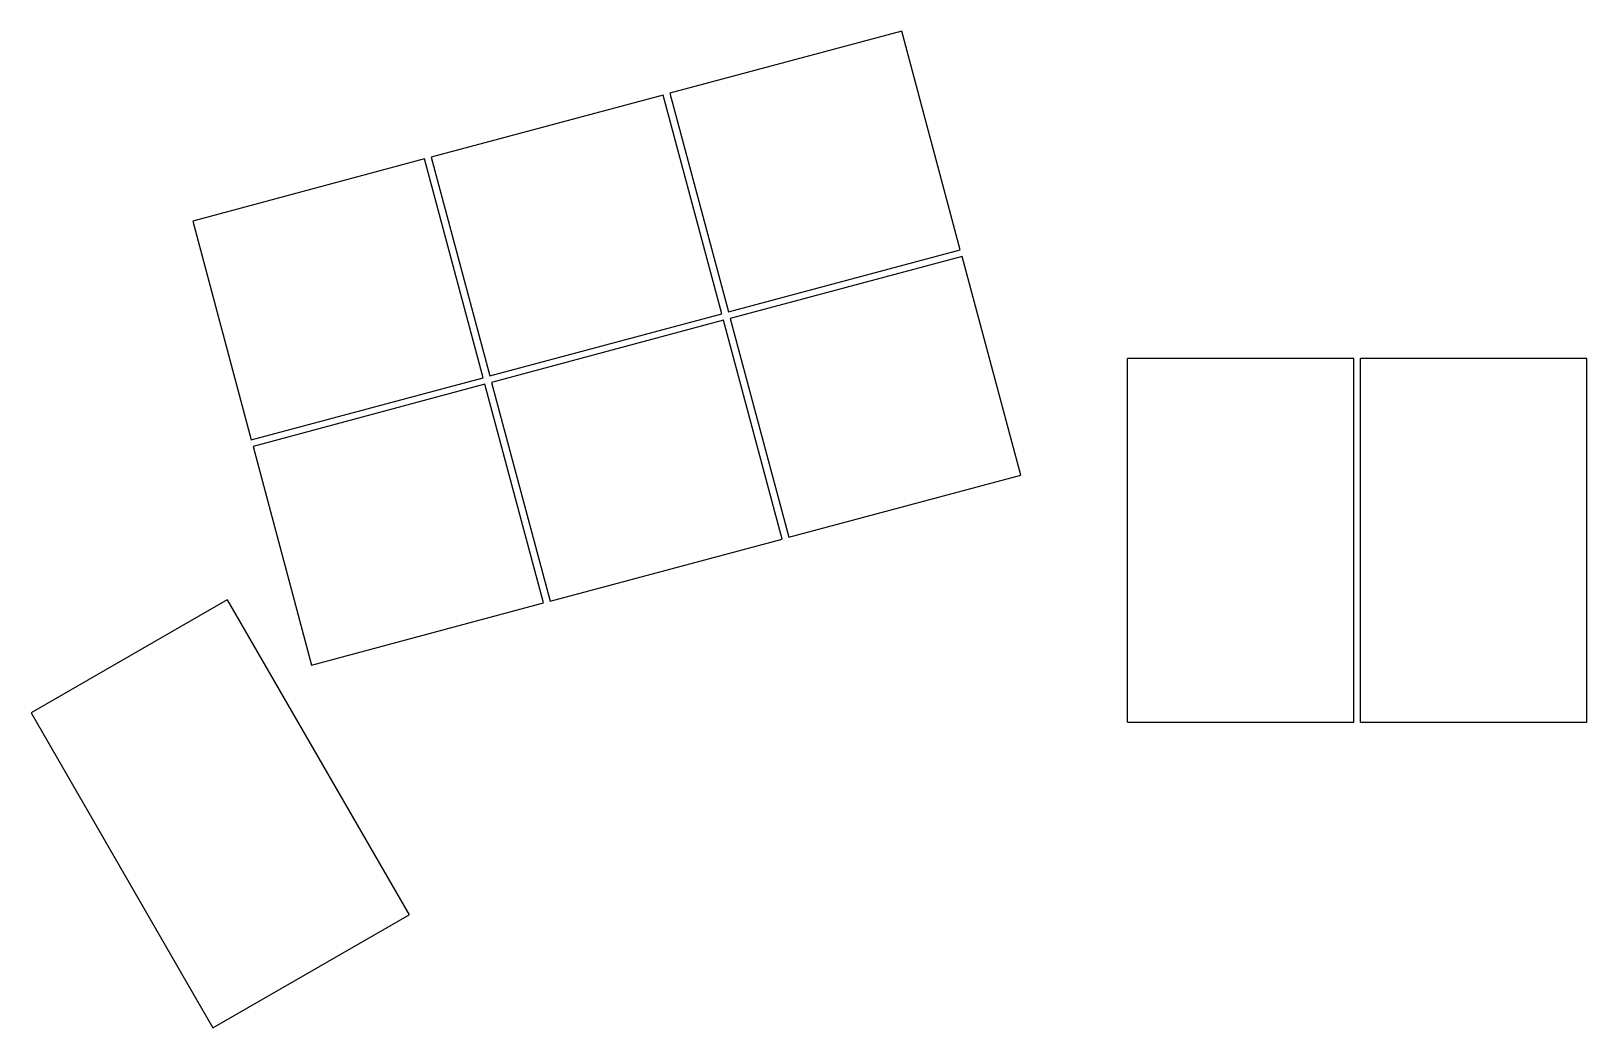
# Model space of a CAD drawing. Header units: millimetres. Extents: x 4 to 117, y -11 to 62.
import ezdxf

# ---------------------------------------------------------------- set-up
doc = ezdxf.new("R2010")
doc.units = ezdxf.units.MM

msp = doc.modelspace()

# ---------------------------------------------------------------- linework, layer by layer
for p, q in [((67.06, 61.71), (50.16, 57.18)), ((71.33, 45.77), (67.06, 61.71)), ((49.68, 57.05), (32.77, 52.52)), ((53.95, 41.11), (49.68, 57.05)), ((50.16, 57.18), (54.43, 41.24)), ((32.29, 52.39), (15.39, 47.86)), ((36.56, 36.45), (32.29, 52.39)), ((32.77, 52.52), (37.04, 36.58)), ((15.39, 47.86), (19.66, 31.93)), ((54.43, 41.24), (71.33, 45.77)), ((71.46, 45.29), (54.56, 40.76)), ((75.73, 29.35), (71.46, 45.29)), ((37.04, 36.58), (53.95, 41.11)), ((54.08, 40.63), (37.17, 36.1)), ((58.35, 24.69), (54.08, 40.63)), ((54.56, 40.76), (58.83, 24.82)), ((83.51, 11.34), (83.51, 37.84)), ((100.01, 37.84), (83.51, 37.84)), ((100.01, 11.34), (100.01, 37.84)), ((100.49, 11.34), (100.49, 37.84)), ((116.99, 37.84), (100.49, 37.84)), ((116.99, 11.34), (116.99, 37.84)), ((19.66, 31.93), (36.56, 36.45)), ((36.69, 35.97), (19.79, 31.44)), ((40.96, 20.03), (36.69, 35.97)), ((37.17, 36.1), (41.44, 20.16)), ((19.79, 31.44), (24.06, 15.5)), ((58.83, 24.82), (75.73, 29.35)), ((41.44, 20.16), (58.35, 24.69)), ((17.91, 20.26), (3.62, 12.01)), ((17.91, 20.26), (31.16, -2.69)), ((24.06, 15.5), (40.96, 20.03)), ((3.62, 12.01), (16.87, -10.94)), ((83.51, 11.34), (100.01, 11.34)), ((100.49, 11.34), (116.99, 11.34)), ((16.87, -10.94), (31.16, -2.69))]:
    msp.add_line(p, q)

doc.saveas('drawing.dxf')
